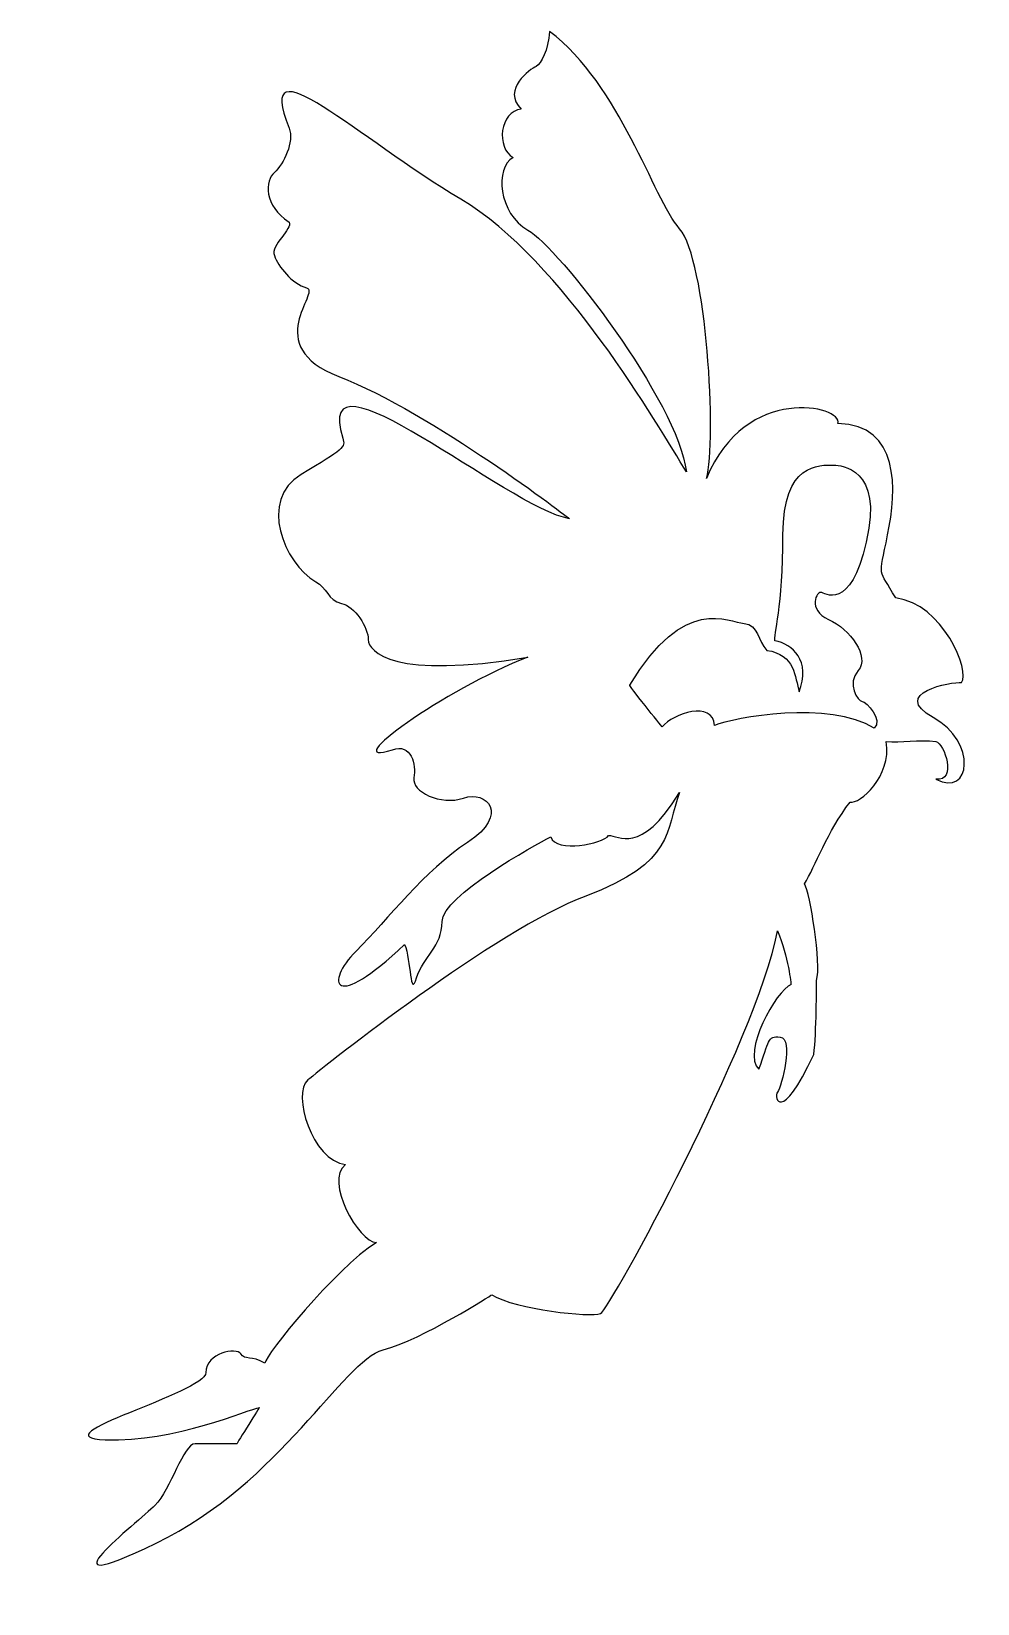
# Model space of a CAD drawing. Header units: centimetres. Extents: x -6.8 to 6.2, y -11 to 10.5.
import ezdxf

# ---------------------------------------------------------------- set-up
doc = ezdxf.new("R2010")
doc.units = ezdxf.units.CM
doc.header["$MEASUREMENT"] = 0
doc.layers.add('Camada 1', color=7, linetype='Continuous')

msp = doc.modelspace()

# ---------------------------------------------------------------- linework, layer by layer
at = {"layer": 'Camada 1'}
for points, knots in [([(4.26258, 5.12511), (5.10702, 5.10675), (5.07035, 4.22553), (4.94187, 3.60135), (4.94187, 3.60135), (4.81339, 2.97717), (4.81339, 3.16071), (5.05196, 2.73849), (5.05196, 2.73849), (5.69445, 2.66509), (6.08003, 1.72871), (5.95154, 1.58186), (5.95154, 1.58186), (5.82306, 1.60022), (4.96017, 1.43499), (5.56607, 1.10455), (5.56607, 1.10455), (6.17189, 0.77409), (6.08005, 0.00301), (5.60277, 0.26005), (5.60277, 0.26005), (5.89654, 0.22338), (5.71757, 0.75643), (5.60277, 0.77408), (5.60277, 0.77408), (5.36412, 0.8108), (5.12544, 0.75574), (4.92348, 0.77405), (4.92348, 0.77405), (4.99693, 0.29669), (4.55629, -0.08881), (4.42781, -0.05209), (4.42781, -0.05209), (4.11568, -0.45598), (3.95045, -0.93334), (3.8036, -1.17204), (3.8036, -1.17204), (3.87707, -1.28224), (4.04228, -2.27347), (3.96883, -2.49385), (3.96883, -2.49385), (3.96883, -2.54896), (3.96883, -3.20981), (3.93208, -3.50353), (3.93208, -3.50353), (3.47313, -4.47646), (3.3814, -4.09104), (3.43644, -4.01762), (3.43644, -4.01762), (3.4915, -3.94417), (3.65671, -3.28327), (3.47316, -3.26493), (3.47316, -3.26493), (3.28962, -3.24665), (3.32626, -3.32002), (3.17945, -3.70549), (3.17945, -3.70549), (2.94077, -3.48522), (3.41813, -2.62237), (3.61998, -2.54892), (3.61998, -2.54892), (3.61998, -2.54892), (3.58334, -2.1634), (3.43641, -1.81454), (3.43641, -1.81454), (3.14267, -3.31991), (1.14157, -6.99177), (1.01306, -7.04681), (1.01306, -7.04681), (0.88455, -7.10185), (-0.14362, -6.99178), (-0.47403, -6.78982), (-0.47403, -6.78982), (-0.47403, -6.78982), (-1.41034, -7.39564), (-1.96107, -7.54248), (-1.96107, -7.54248), (-2.5118, -7.6893), (-3.35638, -9.36006), (-5.06373, -10.1862), (-5.06373, -10.1862), (-6.77108, -11.01234), (-5.30241, -9.89246), (-5.08207, -9.67211), (-5.08207, -9.67211), (-4.86178, -9.45174), (-4.69652, -8.82767), (-4.53131, -8.82767), (-4.53131, -8.82767), (-4.38447, -8.82767), (-3.96219, -8.82767), (-3.96219, -8.82767), (-3.96219, -8.82767), (-3.96219, -8.82767), (-3.63173, -8.29522), (-3.65009, -8.33189), (-3.65009, -8.33189), (-3.79696, -8.3502), (-4.80666, -8.80925), (-5.76133, -8.7725), (-5.76133, -8.7725), (-6.71603, -8.73575), (-4.38444, -8.13004), (-4.38444, -7.85463), (-4.38444, -7.85463), (-4.38444, -7.5792), (-3.96219, -7.50572), (-3.90708, -7.59764), (-3.90708, -7.59764), (-3.85199, -7.6895), (-3.76021, -7.61592), (-3.57664, -7.72612), (-3.57664, -7.72612), (-3.57664, -7.61603), (-2.622, -6.44093), (-2.05288, -6.07374), (-2.05288, -6.07374), (-2.29156, -6.07374), (-2.7689, -5.22922), (-2.47513, -5.00895), (-2.47513, -5.00895), (-2.93413, -4.95392), (-3.20945, -4.03592), (-2.98919, -3.85238), (-2.98919, -3.85238), (-2.76892, -3.66881), (-0.41895, -1.79609), (0.8111, -1.33717), (0.8111, -1.33717), (2.04112, -0.87822), (1.89425, -0.43769), (2.09615, 0.07639), (2.09615, 0.07639), (1.54537, -0.80478), (1.27012, -0.49273), (1.12322, -0.51106), (1.12322, -0.51106), (1.0498, -0.62123), (0.40718, -0.74974), (0.33373, -0.52937), (0.33373, -0.52937), (0.11346, -0.63954), (-1.15331, -1.33717), (-1.15331, -1.68602), (-1.15331, -1.68602), (-1.15331, -2.0349), (-1.41033, -2.16338), (-1.50211, -2.45712), (-1.50211, -2.45712), (-1.59389, -2.75089), (-1.57556, -2.21844), (-1.66734, -1.99807), (-1.66734, -1.99807), (-2.64032, -2.9343), (-2.76888, -2.53049), (-2.32824, -2.08993), (-2.32824, -2.08993), (-1.88763, -1.6494), (-1.39199, -0.98834), (-0.8045, -0.60284), (-0.8045, -0.60284), (-0.21699, -0.21737), (-0.54746, 0.11318), (-0.85959, 0.003), (-0.85959, 0.003), (-1.17172, -0.10715), (-1.57561, 0.09478), (-1.53888, 0.27838), (-1.53888, 0.27838), (-1.50213, 0.46197), (-1.5756, 0.75574), (-1.83259, 0.66393), (-1.83259, 0.66393), (-2.62197, 0.40689), (-1.1166, 1.49009), (0.02166, 1.93068), (0.02166, 1.93068), (-1.81423, 1.61855), (-2.16303, 2.00413), (-2.16303, 2.16936), (-2.16303, 2.16936), (-2.16303, 2.33459), (-2.34662, 2.62833), (-2.53019, 2.66503), (-2.53019, 2.66503), (-2.71378, 2.70175), (-2.73215, 2.88535), (-2.87902, 2.95877), (-2.87902, 2.95877), (-3.3196, 3.21576), (-3.66848, 4.07865), (-3.08098, 4.42747), (-3.08098, 4.42747), (-2.49347, 4.7763), (-2.47233, 4.7995), (-2.51186, 4.92314), (-2.51186, 4.92314), (-2.9525, 6.30006), (-0.25375, 3.9685), (0.5908, 3.82165), (0.5908, 3.82165), (0.5908, 3.82165), (-1.28182, 5.27196), (-2.56695, 5.76763), (-2.56695, 5.76763), (-3.64822, 6.18469), (-2.80563, 6.92426), (-3.00759, 6.97934), (-3.00759, 6.97934), (-3.20952, 7.03445), (-3.39309, 7.27305), (-3.44817, 7.41992), (-3.44817, 7.41992), (-3.50326, 7.56679), (-3.19113, 7.78711), (-3.24624, 7.87892), (-3.24624, 7.87892), (-3.59504, 8.09919), (-3.57668, 8.44801), (-3.44817, 8.55818), (-3.44817, 8.55818), (-3.31969, 8.66838), (-3.17282, 8.9804), (-3.24624, 9.164), (-3.24624, 9.164), (-3.74191, 10.41241), (-2.2916, 9.01713), (-0.89634, 8.19102), (-0.89634, 8.19102), (0.49889, 7.36488), (1.80241, 5.08836), (2.18791, 4.46418), (2.18791, 4.46418), (2.07771, 5.41888), (0.42555, 7.54843), (0.02163, 7.76875), (0.02163, 7.76875), (-0.38234, 7.98907), (-0.43737, 8.63161), (-0.18033, 8.76014), (-0.18033, 8.76014), (-0.41906, 8.88867), (-0.36395, 9.40268), (-0.07021, 9.42104), (-0.07021, 9.42104), (-0.34554, 9.69644), (0.0583, 9.9718), (0.13172, 10.00849), (0.13172, 10.00849), (0.20517, 10.04519), (0.29703, 10.22881), (0.31534, 10.48585), (0.31534, 10.48585), (1.28835, 9.7515), (1.7289, 8.20935), (2.09609, 7.7871), (2.09609, 7.7871), (2.46331, 7.36482), (2.6102, 4.88645), (2.46331, 4.37236), (2.46331, 4.37236), (2.99578, 5.67595), (4.33603, 5.36382), (4.26258, 5.12511)], [0, 0, 0, 0, 0.01492537, 0.01492537, 0.01492537, 0.01492537, 0.02985075, 0.02985075, 0.02985075, 0.02985075, 0.04477612, 0.04477612, 0.04477612, 0.04477612, 0.05970149, 0.05970149, 0.05970149, 0.05970149, 0.07462687, 0.07462687, 0.07462687, 0.07462687, 0.08955224, 0.08955224, 0.08955224, 0.08955224, 0.10447761, 0.10447761, 0.10447761, 0.10447761, 0.11940299, 0.11940299, 0.11940299, 0.11940299, 0.13432836, 0.13432836, 0.13432836, 0.13432836, 0.14925373, 0.14925373, 0.14925373, 0.14925373, 0.1641791, 0.1641791, 0.1641791, 0.1641791, 0.17910448, 0.17910448, 0.17910448, 0.17910448, 0.19402985, 0.19402985, 0.19402985, 0.19402985, 0.20895522, 0.20895522, 0.20895522, 0.20895522, 0.2238806, 0.2238806, 0.2238806, 0.2238806, 0.23880597, 0.23880597, 0.23880597, 0.23880597, 0.25373134, 0.25373134, 0.25373134, 0.25373134, 0.26865672, 0.26865672, 0.26865672, 0.26865672, 0.28358209, 0.28358209, 0.28358209, 0.28358209, 0.29850746, 0.29850746, 0.29850746, 0.29850746, 0.31343284, 0.31343284, 0.31343284, 0.31343284, 0.32835821, 0.32835821, 0.32835821, 0.32835821, 0.34328358, 0.34328358, 0.34328358, 0.34328358, 0.35820896, 0.35820896, 0.35820896, 0.35820896, 0.37313433, 0.37313433, 0.37313433, 0.37313433, 0.3880597, 0.3880597, 0.3880597, 0.3880597, 0.40298507, 0.40298507, 0.40298507, 0.40298507, 0.41791045, 0.41791045, 0.41791045, 0.41791045, 0.43283582, 0.43283582, 0.43283582, 0.43283582, 0.44776119, 0.44776119, 0.44776119, 0.44776119, 0.46268657, 0.46268657, 0.46268657, 0.46268657, 0.47761194, 0.47761194, 0.47761194, 0.47761194, 0.49253731, 0.49253731, 0.49253731, 0.49253731, 0.50746269, 0.50746269, 0.50746269, 0.50746269, 0.52238806, 0.52238806, 0.52238806, 0.52238806, 0.53731343, 0.53731343, 0.53731343, 0.53731343, 0.55223881, 0.55223881, 0.55223881, 0.55223881, 0.56716418, 0.56716418, 0.56716418, 0.56716418, 0.58208955, 0.58208955, 0.58208955, 0.58208955, 0.59701493, 0.59701493, 0.59701493, 0.59701493, 0.6119403, 0.6119403, 0.6119403, 0.6119403, 0.62686567, 0.62686567, 0.62686567, 0.62686567, 0.64179104, 0.64179104, 0.64179104, 0.64179104, 0.65671642, 0.65671642, 0.65671642, 0.65671642, 0.67164179, 0.67164179, 0.67164179, 0.67164179, 0.68656716, 0.68656716, 0.68656716, 0.68656716, 0.70149254, 0.70149254, 0.70149254, 0.70149254, 0.71641791, 0.71641791, 0.71641791, 0.71641791, 0.73134328, 0.73134328, 0.73134328, 0.73134328, 0.74626866, 0.74626866, 0.74626866, 0.74626866, 0.76119403, 0.76119403, 0.76119403, 0.76119403, 0.7761194, 0.7761194, 0.7761194, 0.7761194, 0.79104478, 0.79104478, 0.79104478, 0.79104478, 0.80597015, 0.80597015, 0.80597015, 0.80597015, 0.82089552, 0.82089552, 0.82089552, 0.82089552, 0.8358209, 0.8358209, 0.8358209, 0.8358209, 0.85074627, 0.85074627, 0.85074627, 0.85074627, 0.86567164, 0.86567164, 0.86567164, 0.86567164, 0.88059701, 0.88059701, 0.88059701, 0.88059701, 0.89552239, 0.89552239, 0.89552239, 0.89552239, 0.91044776, 0.91044776, 0.91044776, 0.91044776, 0.92537313, 0.92537313, 0.92537313, 0.92537313, 0.94029851, 0.94029851, 0.94029851, 0.94029851, 0.95522388, 0.95522388, 0.95522388, 0.95522388, 0.97014925, 0.97014925, 0.97014925, 0.97014925, 1, 1, 1, 1]), ([(4.20752, 4.55599), (4.00556, 4.55599), (3.50989, 4.59277), (3.50989, 3.60135), (3.50989, 3.60135), (3.50989, 2.60996), (3.38146, 2.22446), (3.3998, 2.15101), (3.3998, 2.15101), (3.6384, 2.11429), (3.89547, 1.87563), (3.73024, 1.45338), (3.73024, 1.45338), (3.6751, 1.65534), (3.67521, 1.96747), (3.28963, 2.02253), (3.28963, 2.02253), (3.16112, 2.15101), (3.17946, 2.37136), (2.9775, 2.38969), (2.9775, 2.38969), (2.77554, 2.40805), (2.15136, 2.7936), (1.41701, 1.54519), (1.41701, 1.54519), (1.38029, 1.5635), (1.85762, 0.97607), (1.85762, 0.97607), (1.85762, 0.97607), (2.00454, 1.15964), (2.55517, 1.34323), (2.57358, 0.99441), (2.57358, 0.99441), (2.83068, 1.10456), (4.15256, 1.34324), (4.75835, 0.95769), (4.75835, 0.95769), (4.88683, 1.06784), (4.64826, 1.32485), (4.59309, 1.32485), (4.59309, 1.32485), (4.53798, 1.32485), (4.37274, 1.5635), (4.53798, 1.74707), (4.53798, 1.74707), (4.70319, 1.93064), (4.42781, 2.31616), (4.13409, 2.4447), (4.13409, 2.4447), (3.84032, 2.57326), (3.96883, 2.84859), (4.04228, 2.81189), (4.04228, 2.81189), (4.11573, 2.77519), (4.5003, 2.58501), (4.68487, 3.69311), (4.68487, 3.69311), (4.83168, 4.57435), (4.20752, 4.55599), (4.20752, 4.55599)], [0, 0, 0, 0, 0.0625, 0.0625, 0.0625, 0.0625, 0.125, 0.125, 0.125, 0.125, 0.1875, 0.1875, 0.1875, 0.1875, 0.25, 0.25, 0.25, 0.25, 0.3125, 0.3125, 0.3125, 0.3125, 0.375, 0.375, 0.375, 0.375, 0.4375, 0.4375, 0.4375, 0.4375, 0.5, 0.5, 0.5, 0.5, 0.5625, 0.5625, 0.5625, 0.5625, 0.625, 0.625, 0.625, 0.625, 0.6875, 0.6875, 0.6875, 0.6875, 0.75, 0.75, 0.75, 0.75, 0.8125, 0.8125, 0.8125, 0.8125, 0.875, 0.875, 0.875, 0.875, 1, 1, 1, 1])]:
    msp.add_open_spline(points, degree=3, knots=knots, dxfattribs=at)

doc.saveas('drawing.dxf')
